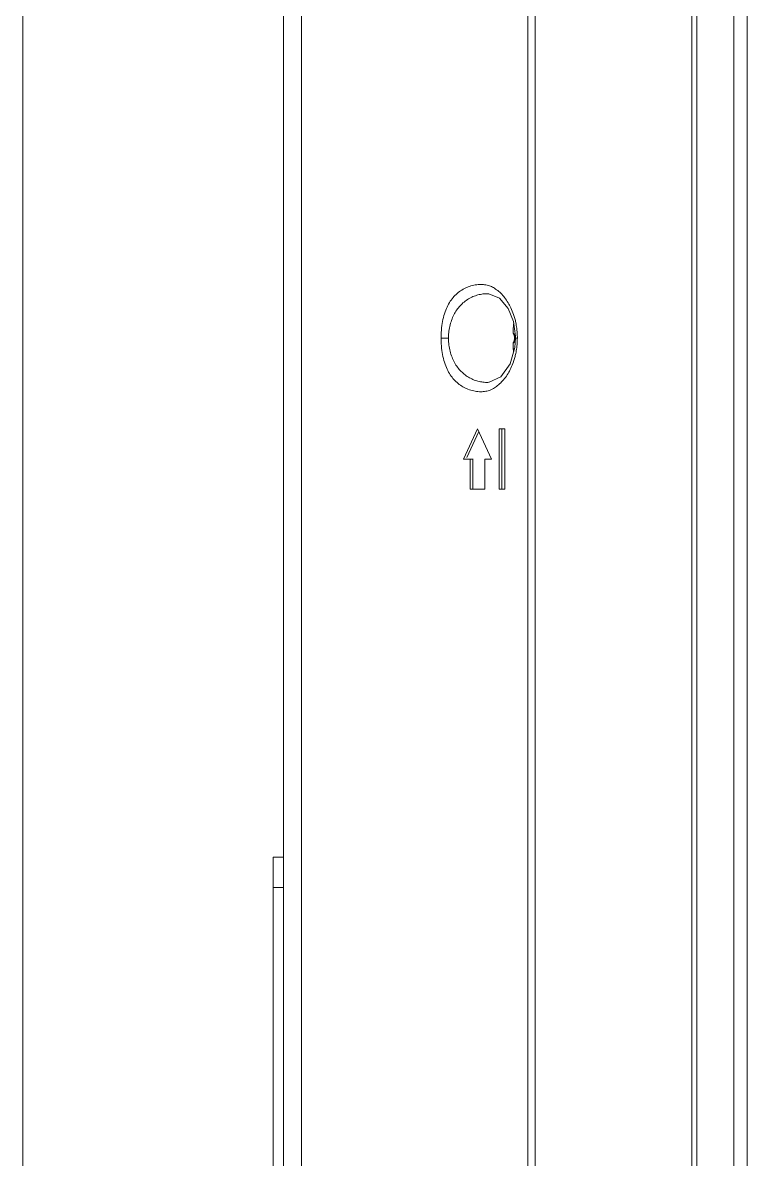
# Model space of a CAD drawing. Extents: x -382 to 1420, y -377 to 265.
# Drawn here: x 398.516 to 401.344, y -167.927 to -163.489 of the extents above; entities that cross this region are included whole.
import ezdxf

# ---------------------------------------------------------------- set-up
doc = ezdxf.new("R2010")
doc.units = 0
doc.header["$MEASUREMENT"] = 0
doc.layers.add('AV-Detl-Obje', color=84, linetype='CONTINUOUS')

# ---------------------------------------------------------------- blocks, each defined once
blk = doc.blocks.new('A$C90a6f177')
at = {"layer": 'AV-Detl-Obje', "lineweight": 0}
for points in [[(0.0001, 0.3361), (0.0001, 33.0358), (0.0519, 33.0876)], [(0.0519, 33.0876), (0.0519, 0.2844), (0.0001, 0.3361)], [(0.197, 33.1003), (0.197, 0.2717), (0.0519, 0.2844)], [(0.2166, 33.0806), (0.2166, 0.2913), (0.1969, 0.2913)], [(0.8249, 33.0251), (0.8251, 33.0255), (0.8251, 33.0265), (0.8252, 33.0275), (0.8252, 33.0283), (0.8253, 33.0293), (0.8255, 33.0302), (0.8256, 33.0313), (0.8257, 33.0326), (0.8259, 33.0337), (0.826, 33.0344), (0.8263, 33.0348), (0.8266, 33.035), (0.8267, 33.0351), (0.8282, 33.0349), (0.2166, 33.0885), (0.2166, 0.2835)], [(0.8571, 0.4212), (0.8571, 32.8761), (0.8577, 32.8849), (0.8579, 32.8928), (0.8576, 32.9014)], [(1.811, 4.628), (1.811, 23.6846), (1.8503, 23.6452)], [(0.912, 15.1937), (0.9117, 15.1954)], [(0.912, 15.1937), (0.912, 15.1937)], [(0.9128, 15.1888), (0.912, 15.1937)], [(0.9132, 15.1824), (0.9128, 15.1888)], [(0.9135, 15.1762), (0.9132, 15.1825)], [(0.9072, 15.1024), (0.9047, 15.1389)], [(0.9083, 15.1404), (0.9083, 15.1375)], [(0.9089, 15.1404), (0.9087, 15.1404), (0.9086, 15.1404), (0.9084, 15.1404), (0.9083, 15.1404)], [(0.9089, 15.1374), (0.9087, 15.1374), (0.9086, 15.1374), (0.9084, 15.1374), (0.9083, 15.1374)], [(0.9089, 15.1354), (0.9089, 15.1375)], [(0.9102, 15.1514), (0.9105, 15.1517), (0.9108, 15.1521), (0.9112, 15.1526), (0.9112, 15.1529), (0.9115, 15.1533), (0.9118, 15.154), (0.9119, 15.1544), (0.912, 15.155), (0.912, 15.1556), (0.912, 15.1563), (0.912, 15.1568)], [(1.0085, 14.9661), (1.0132, 14.9659), (1.0178, 14.9657), (1.0224, 14.9659), (1.0271, 14.9661), (1.0318, 14.9666), (1.0367, 14.9673), (1.0415, 14.9681), (1.0464, 14.9691), (1.0513, 14.9703), (1.0561, 14.9717), (1.0611, 14.9734), (1.0659, 14.975), (1.0709, 14.9771), (1.0756, 14.9793), (1.0803, 14.9816), (1.085, 14.9842), (1.0885, 14.9861), (1.0929, 14.9891), (1.0974, 14.992), (1.1015, 14.995), (1.1058, 14.9982), (1.1097, 15.0017), (1.1135, 15.0052), (1.1172, 15.0088), (1.1208, 15.0125), (1.1242, 15.0164), (1.1277, 15.0204), (1.1308, 15.0247), (1.1342, 15.0292), (1.1371, 15.0336), (1.1402, 15.0384), (1.1428, 15.0434), (1.1456, 15.0484), (1.1479, 15.0535), (1.1504, 15.0588), (1.1526, 15.0642), (1.1547, 15.0697), (1.1567, 15.0754), (1.1585, 15.0813), (1.16, 15.0871), (1.1615, 15.0931), (1.1629, 15.0992), (1.1639, 15.1053), (1.1647, 15.1115), (1.1656, 15.1177), (1.1661, 15.1239), (1.1664, 15.1302), (1.1667, 15.1363), (1.1667, 15.1389), (1.1954, 15.1389)], [(0.9257, 15.0386), (0.9072, 15.1024)], [(0.912, 15.1209), (0.9121, 15.1209), (0.9123, 15.1209), (0.9124, 15.1209), (0.9125, 15.1209), (0.9127, 15.1209), (0.9128, 15.1209), (0.913, 15.1209), (0.9131, 15.1209), (0.9132, 15.1209), (0.9134, 15.1209), (0.9135, 15.121)], [(0.9128, 15.0897), (0.9132, 15.0933)], [(1.0076, 14.9663), (0.9619, 14.9878), (0.9257, 15.0386)], [(0.9684, 14.7845), (0.9459, 14.7845)], [(0.9459, 14.7845), (0.9459, 14.5484)], [(0.9588, 14.5484), (0.9588, 14.7845)], [(0.9684, 14.5484), (0.9684, 14.7845)], [(1.0533, 14.7845), (0.9989, 14.6665)], [(1.1076, 14.6665), (1.0533, 14.7846)], [(1.0484, 14.7741), (1.0951, 14.6727)], [(0.9989, 14.6665), (1.0249, 14.6665)], [(1.025, 14.6665), (1.025, 14.5483)], [(1.0717, 14.5484), (1.0717, 14.6666)], [(1.0717, 14.6665), (1.1076, 14.6665)], [(1.0815, 14.5484), (1.0815, 14.6666)], [(0.9459, 14.5484), (0.9684, 14.5484)], [(1.025, 14.5484), (1.0815, 14.5484)], [(1.811, 13.1115), (1.8503, 13.1115)], [(1.8504, 12.9934), (1.811, 12.9934)]]:
    blk.add_lwpolyline(points, dxfattribs=at)
for points in [[(0.8329, 0.3717, -0.043102), (0.8282, 0.4213), (0.8282, 32.8761), (0.8571, 32.8761), (1.7398, 31.2006), (1.811, 31.2006)], [(1.7685, 31.6808), (1.77, 31.6704), (1.7712, 31.6597), (1.7725, 31.6487), (1.7736, 31.6372), (1.7746, 31.6253), (1.7753, 31.6129), (1.7758, 31.5997), (1.7762, 31.5858), (1.7764, 31.5708), (1.7765, 31.5547), (1.7764, 31.5364), (1.7761, 31.515), (1.7758, 31.4999), (1.7753, 31.474), (1.775, 31.4643), (1.7743, 31.4425), (1.7734, 31.423, -0.020283), (1.7633, 31.2979, -0.020006), (1.7551, 31.2492, -0.043101), (1.7398, 31.2006), (1.7398, 4.572)], [(2.8285, 23.9761), (2.8285, 9.0325, 0.139452), (2.5034, 9.0803, 0.006153), (2.4723, 9.078), (1.8503, 9.0235)], [(0.9074, 15.2146, -0.013295), (0.9124, 15.2311), (0.9125, 15.2314), (0.9149, 15.2379), (0.9173, 15.2442), (0.9198, 15.2503), (0.9224, 15.2563), (0.9253, 15.2621), (0.9281, 15.2677), (0.9303, 15.2714), (0.9334, 15.2768), (0.9367, 15.2821), (0.9402, 15.2872), (0.9436, 15.2921), (0.9473, 15.297), (0.9509, 15.3014), (0.9547, 15.3057), (0.9585, 15.3099), (0.9622, 15.3139), (0.9663, 15.3175), (0.9703, 15.321), (0.9742, 15.3245), (0.9784, 15.3275), (0.9824, 15.3304), (0.9866, 15.3331), (0.9906, 15.3357), (0.9948, 15.338), (0.9987, 15.3399), (1.0028, 15.3416), (1.0069, 15.3431), (1.0112, 15.3445), (1.0157, 15.3458), (1.0204, 15.3466), (1.0253, 15.3473), (1.0301, 15.3479), (1.0351, 15.3483), (1.0403, 15.3484), (1.0455, 15.3483), (1.0509, 15.3479), (1.0564, 15.3473), (1.0619, 15.3466), (1.0675, 15.3455), (1.073, 15.3441), (1.0787, 15.3426), (1.0844, 15.3408), (1.09, 15.3387), (1.0954, 15.3365), (1.0991, 15.3349), (1.1044, 15.3322), (1.1096, 15.3294), (1.1146, 15.3265), (1.1194, 15.3234), (1.124, 15.3202), (1.1284, 15.3168), (1.1327, 15.3131), (1.1369, 15.3094), (1.1411, 15.3055), (1.145, 15.3012), (1.1487, 15.2969), (1.1525, 15.2923), (1.1559, 15.2874), (1.1594, 15.2824), (1.1626, 15.2773), (1.1658, 15.2716), (1.1689, 15.2659), (1.1718, 15.2601), (1.1745, 15.254), (1.177, 15.2476), (1.1795, 15.2409), (1.1819, 15.234), (1.184, 15.2268), (1.1861, 15.2194), (1.1879, 15.2118), (1.1894, 15.2038), (1.1909, 15.1958), (1.1923, 15.1875), (1.1933, 15.1788), (1.1943, 15.1701), (1.1948, 15.1612), (1.1952, 15.152), (1.1954, 15.1429), (1.1954, 15.139), (1.1954, 15.1352), (1.1952, 15.1261), (1.1948, 15.1169), (1.1943, 15.108), (1.1934, 15.0991), (1.1923, 15.0906), (1.1911, 15.0823), (1.1895, 15.0743), (1.188, 15.0663), (1.1862, 15.0586), (1.1841, 15.0513), (1.182, 15.0441), (1.1797, 15.0372), (1.1773, 15.0305), (1.1747, 15.0241), (1.1719, 15.0179), (1.169, 15.0119), (1.1659, 15.0062), (1.1629, 15.0008), (1.1596, 14.9955), (1.1561, 14.9905), (1.1526, 14.9858), (1.1489, 14.9812), (1.1451, 14.9768), (1.1412, 14.9725), (1.1371, 14.9686), (1.1329, 14.9648), (1.1287, 14.9611), (1.1243, 14.9577), (1.1197, 14.9544), (1.1148, 14.9514), (1.1098, 14.9483), (1.1047, 14.9457), (1.0994, 14.943), (1.0958, 14.9415), (1.0904, 14.9391), (1.0848, 14.937), (1.0791, 14.9354), (1.0734, 14.9337), (1.0679, 14.9323), (1.0623, 14.9312), (1.0568, 14.9305), (1.0514, 14.9298), (1.046, 14.9294), (1.0407, 14.9293), (1.0355, 14.9294), (1.0305, 14.9297), (1.0257, 14.9302), (1.021, 14.9309), (1.0162, 14.9319), (1.0118, 14.933), (1.0075, 14.9344), (1.0033, 14.9359), (0.9991, 14.9376), (0.9953, 14.9396), (0.991, 14.9418), (0.987, 14.9443), (0.9828, 14.947), (0.9788, 14.9499), (0.9746, 14.953), (0.9707, 14.9563), (0.9667, 14.9598), (0.9627, 14.9635), (0.9589, 14.9674), (0.955, 14.9716), (0.9513, 14.9759), (0.9477, 14.9803), (0.9441, 14.9852), (0.9404, 14.99), (0.9371, 14.995), (0.9338, 15.0003), (0.9306, 15.0057), (0.9282, 15.0099), (0.9253, 15.0156), (0.9225, 15.0213), (0.9199, 15.0272), (0.9173, 15.0334), (0.9149, 15.0397), (0.9125, 15.0463), (0.9124, 15.0467, -0.019218), (0.9074, 15.0631, -0.012861), (0.9039, 15.0786, -0.019118), (0.9, 15.1007, -0.022807), (0.8979, 15.1279, -0.009488), (0.8976, 15.1389), (0.9048, 15.1389), (0.9048, 15.1464), (0.9128, 15.2031), (0.9338, 15.2549), (0.9676, 15.2945), (1.0086, 15.3116), (1.0131, 15.3118), (1.0177, 15.312), (1.0224, 15.3118), (1.0272, 15.3117), (1.0319, 15.3111), (1.0367, 15.3104), (1.0415, 15.3096), (1.0463, 15.3086), (1.0513, 15.3075), (1.0562, 15.306), (1.0612, 15.3043), (1.0659, 15.3027), (1.0708, 15.3006), (1.0755, 15.2984), (1.0803, 15.2961), (1.0851, 15.2935), (1.0884, 15.2914), (1.0928, 15.2888), (1.0974, 15.2857), (1.1016, 15.2827), (1.1058, 15.2795), (1.1098, 15.276), (1.1135, 15.2727), (1.1172, 15.2689), (1.1209, 15.2652), (1.1242, 15.2614), (1.1276, 15.2573), (1.1309, 15.253), (1.1341, 15.2486), (1.1372, 15.2441), (1.1401, 15.2392), (1.1428, 15.2345), (1.1455, 15.2293), (1.148, 15.2242), (1.1503, 15.2189), (1.1527, 15.2135), (1.1548, 15.208), (1.1566, 15.2023), (1.1585, 15.1966), (1.1601, 15.1906), (1.1616, 15.1846), (1.1628, 15.1785), (1.164, 15.1724), (1.1648, 15.1663), (1.1656, 15.16), (1.1662, 15.1538), (1.1665, 15.1475), (1.1667, 15.1413), (1.1667, 15.1389)], [(0.9039, 15.1991, 0.027509), (0.9, 15.177, 0.018708), (0.8977, 15.1494, 0.009866), (0.8976, 15.1389)], [(0.912, 15.084), (0.912, 15.0841), (0.9128, 15.089), (0.9132, 15.0952), (0.9135, 15.1015), (0.9135, 15.1211, 0.246156), (0.9104, 15.126), (0.9104, 15.1262), (0.9101, 15.1267), (0.9098, 15.1277), (0.9095, 15.1291), (0.9093, 15.1307), (0.909, 15.1328), (0.9088, 15.1374), (0.9088, 15.1361), (0.909, 15.1339), (0.9091, 15.132), (0.9094, 15.1303), (0.9097, 15.1288), (0.9096, 15.1259), (0.9093, 15.127), (0.909, 15.1281), (0.9089, 15.1292), (0.9087, 15.1303), (0.9086, 15.1316), (0.9085, 15.1328), (0.9085, 15.1339), (0.9085, 15.1342), (0.9083, 15.1353), (0.9083, 15.1364), (0.9089, 15.1375), (0.9089, 15.1404), (0.9089, 15.1424), (0.909, 15.1447), (0.9093, 15.1468), (0.9096, 15.1486), (0.9098, 15.1498), (0.91, 15.1502), (0.9097, 15.1495), (0.9094, 15.148), (0.9091, 15.1462), (0.909, 15.1441), (0.9083, 15.1404), (0.9083, 15.1414), (0.9083, 15.1424), (0.9084, 15.1435), (0.9084, 15.1445), (0.9086, 15.1456), (0.9086, 15.1467), (0.9087, 15.1477), (0.9089, 15.1483), (0.909, 15.1493), (0.9093, 15.1504), (0.9093, 15.1507, 0.25195), (0.912, 15.1568), (0.9117, 15.1567), (0.9114, 15.1564), (0.911, 15.156), (0.9107, 15.1554), (0.9106, 15.155), (0.9103, 15.1546), (0.9102, 15.154), (0.9099, 15.1536), (0.9098, 15.1531), (0.9096, 15.1525), (0.9099, 15.1502), (0.9104, 15.1515), (0.9119, 15.1568), (0.9121, 15.1568), (0.9122, 15.1568), (0.9124, 15.1568), (0.9125, 15.1569), (0.9126, 15.1569), (0.9128, 15.1569), (0.9131, 15.1569), (0.9131, 15.1568), (0.9133, 15.1568), (0.9135, 15.1567), (0.9135, 15.1762)], [(1.8504, 13.1115), (1.8504, 6.3798, 0.389027), (2.0668, 6.1436), (2.0668, 5.6908), (2.0275, 5.6908), (2.0273, 5.8857), (2.0037, 5.8878)]]:
    blk.add_lwpolyline(points, format="xyb", dxfattribs=at)
for centre, radius, start, end in [((0.9175, 15.1267), 0.00798, 186.058, 227.0722), ((0.9042, 15.1214), 0.00784, 356.1307, 39.8776)]:
    blk.add_arc(centre, radius, start, end, dxfattribs=at)
for points in [[(0.9074, 15.2146), (0.906, 15.2094), (0.9047, 15.2044), (0.9039, 15.1992)], [(0.912, 15.1937), (0.912, 15.1942), (0.9119, 15.1948), (0.9117, 15.1952)], [(0.9128, 15.1883), (0.9125, 15.1902), (0.9124, 15.1919), (0.912, 15.1937)], [(0.9132, 15.1826), (0.9132, 15.1845), (0.9129, 15.1863), (0.9128, 15.1883)], [(0.9132, 15.1826), (0.9133, 15.1804), (0.9135, 15.1784), (0.9135, 15.1762)], [(0.9095, 15.1518), (0.9094, 15.1515), (0.9094, 15.1511), (0.9093, 15.1507)], [(0.9132, 15.0933), (0.9132, 15.0942), (0.9132, 15.0949), (0.9133, 15.0956)], [(0.9135, 15.1015), (0.9135, 15.0994), (0.9133, 15.0976), (0.9133, 15.0955)], [(0.912, 15.084), (0.9121, 15.0845), (0.9121, 15.085), (0.9123, 15.0854)], [(0.9123, 15.0853), (0.9125, 15.0869), (0.9127, 15.0883), (0.9128, 15.0896)]]:
    blk.add_open_spline(points, degree=3, dxfattribs=at)

msp = doc.modelspace()

# ---------------------------------------------------------------- block references
at = {"layer": 'AV-Detl-Obje', "lineweight": 0, "xscale": -1}
msp.add_blockref('A$C90a6f177', (401.34448, -179.85944), dxfattribs=at)

doc.saveas('drawing.dxf')
